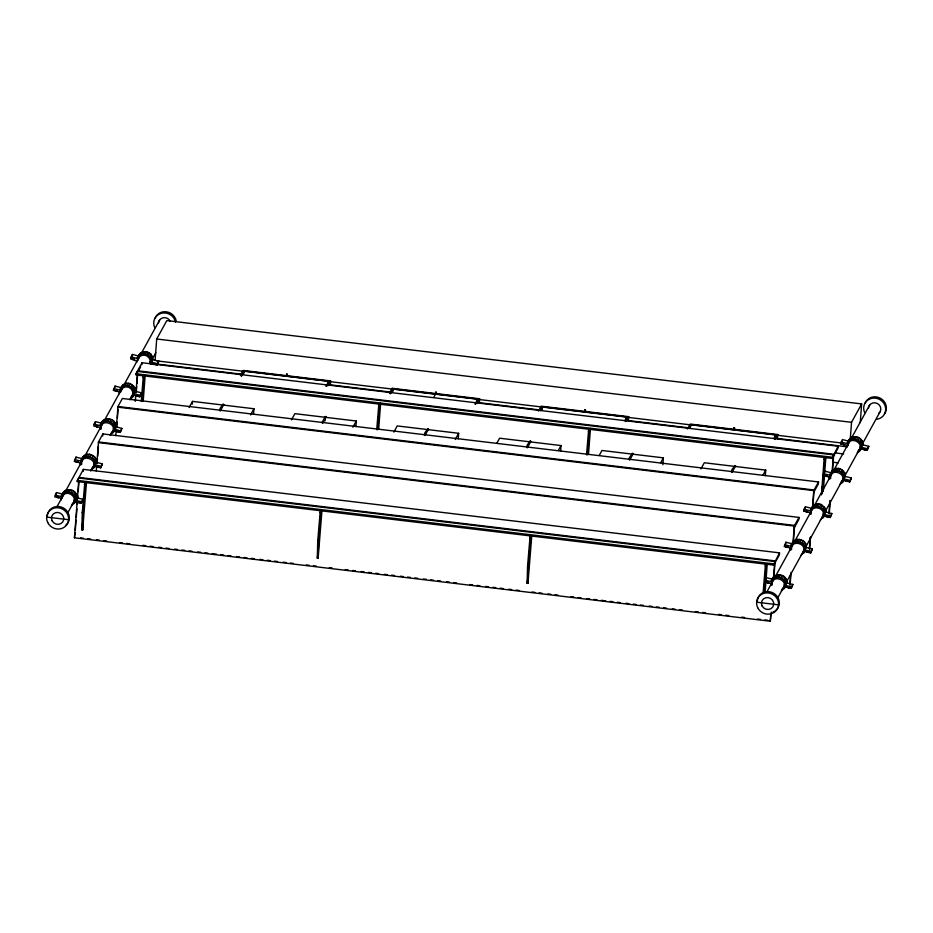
<?xml version="1.0" encoding="UTF-8"?>
<svg xmlns="http://www.w3.org/2000/svg" width="933" height="933" viewBox="0 0 933 933"><rect width="100%" height="100%" fill="white"/><g stroke="black" fill="none" stroke-linecap="round" stroke-linejoin="round"><path stroke-width="1.4" d="M86.547 481.638L82.675 529.991L81.847 529.886L82.267 512.765L84.833 481.929M82.675 529.991L83.084 512.858L85.696 481.941M321.897 511.319L318.13 558.214L317.302 558.121L317.721 540.988L320.334 510.071M318.13 558.214L318.538 541.093L321.115 510.269M531.728 536.475L527.95 583.382L527.133 583.277L527.553 566.156L530.166 535.239M527.95 583.382L528.37 566.249L530.935 535.425M821.46 494.875L824.247 456.82M822.311 493.545L825.064 456.925M774.682 562.692L773.399 565.036L77.264 481.568L77.357 480.378L78.64 478.034L774.775 561.503L773.375 579.988M78.64 478.034L77.264 481.568M771.253 612.083L770.273 621.226L74.442 537.793L78.722 480.915M75.095 532.906L74.442 537.793M75.316 530.061L76.063 520.113M76.284 517.267L76.926 508.73M77.241 504.473L77.462 501.627M77.672 498.782L77.882 495.936M78.209 491.668L78.85 483.142M83.247 471.352L83.399 469.381L779.521 552.861L779.382 554.832L774.961 562.856M81.847 529.886L82.675 522.13M96.286 471.06L96.717 465.369M96.927 462.523L98.478 441.962L102.887 433.938L799.021 517.407L798.87 519.378L794.45 527.402M97.16 463.328L97.487 459.059M97.697 456.214L98.443 446.266M102.747 435.909L102.887 433.938M115.774 435.606L116.205 429.915M116.415 427.069L117.966 406.508L122.375 398.484L818.509 481.953L818.358 483.924L813.949 491.959M116.648 427.874L117.08 422.183M117.406 417.926L118.048 409.389M832.119 471.923L833.402 454.861L137.279 371.392L135.985 373.736L135.891 374.914L832.026 458.395L833.309 456.039M137.186 372.57L137.279 371.392M135.32 401.283L135.752 395.604M135.961 392.758L137.618 370.774L142.026 362.739L838.149 446.219L838.009 448.19L833.589 456.214M136.3 392.14L136.731 386.449M136.941 383.603L137.583 375.066M141.874 364.71L142.026 362.739M141.256 401.4L143.367 375.567M142.073 401.493L144.242 375.509M144.148 377.795L144.358 374.891M143.215 401.085L145.186 374.996M155.076 360.604L156.709 338.994L166.832 320.59L861.66 403.907L860.249 422.626M192.315 404.141L192.525 401.377L253.939 408.747L253.531 414.264M324.952 421.075L325.722 416.41L322.62 423.267M317.302 558.121L317.803 554.715M318.561 544.569L318.783 541.665M355.893 426.533L356.301 421.016L294.875 413.657L291.481 419.827M376.71 429.635L378.915 403.522M377.527 429.728L379.778 403.522M378.285 423.419L378.506 420.526M379.264 410.38L379.486 407.476M378.67 429.32L380.641 403.231M458.243 438.813L458.663 433.297L397.236 425.926L393.843 432.107M527.133 583.277L527.74 578.425M528.498 568.279L528.719 565.375M530.364 543.636L530.574 540.732M560.605 451.082L561.025 445.566L499.598 438.207L496.881 443.14M586.53 454.791L588.746 428.679M587.347 454.884L589.609 428.69M588.222 447.14L588.443 444.236M588.49 454.488L590.461 428.387M662.862 464.739L663.375 457.846L601.96 450.476L599.243 455.421M765.317 475.632L765.736 470.115L704.31 462.756L700.916 468.926M763.147 592.455L765.526 563.684M763.964 592.56L766.296 563.94M765.48 576.209L765.701 573.317M765.107 592.257L765.865 582.11M766.086 579.206L767.183 564.71M773.399 565.036L779.521 552.861M770.273 621.226L770.81 614.124M773.935 576.524L775.113 560.885L78.99 477.416L83.399 469.381M789.866 584.361L790.624 574.401M792.98 543.123L794.263 526.049L799.021 517.407M790.099 585.166L791.067 572.361M793.423 541.082L794.601 525.431L98.478 441.962M809.354 548.907L810.217 537.525M812.468 507.669L813.751 490.595L818.509 481.953M809.587 549.712L810.555 536.907M812.911 505.628L814.089 489.988L117.966 406.508M823.349 479.714L823.571 476.821M823.291 491.411L824.492 475.468M824.714 472.565L825.915 456.622M832.026 458.395L838.149 446.219M829.005 513.162L829.973 500.368M829.239 513.966L830.207 501.173M832.458 471.305L833.74 454.243L137.618 370.774M850.231 439.595L851.537 422.311L861.66 403.907M243.77 373.713L243.968 371.007L329.256 381.224L326.468 386.18M328.509 384.058L328.719 381.352L244.306 371.229L241.565 376.104M330.27 385.142L330.597 380.921L243.128 370.436L240.387 375.311M391.965 391.114L392.187 388.303L479.644 398.788L479.329 403.009M392.816 391.58L393.026 388.874L478.302 399.102L475.527 404.047M477.556 401.936L477.766 399.231L329.197 381.55M541.875 409.459L542.085 406.753L627.361 416.969L627.151 419.687M542.213 409.68L542.411 406.975L540.359 410.637M626.614 419.803L626.824 417.098L479.702 399.592M628.375 420.888L628.702 416.666L541.233 406.182L538.493 411.056M775.673 437.682L775.871 434.976L691.47 424.853L689.417 428.504M777.434 438.755L777.749 434.533L690.292 424.049L687.539 428.923M99.341 467.141L96.915 466.652L98.956 467.083M768.734 582.752L766.308 582.25L767.404 582.005M788.233 547.193L785.796 546.796L786.892 546.563M807.721 511.739L805.296 511.237L806.707 511.167M76.868 497.802C77.975 489.848 65.275 486.291 62.534 494.07L56.505 492.566L54.755 496.846L62.021 498.502M56.108 494.385L56.505 492.566M58.487 497.067L56.796 497.219L58.347 497.149M56.796 497.219L57.17 496.636M57.298 497.534L56.458 496.927L58.779 497.616M58.103 497.651L57.088 497.021M96.356 462.348C97.464 454.394 84.763 450.837 82.022 458.616L75.993 457.123L74.243 461.403L81.521 463.211M75.596 458.931L75.993 457.123M76.284 461.765L77.836 461.695M76.786 462.08L75.853 461.567L77.999 462.313M77.392 461.683L77.975 461.613L76.868 461.695M72.191 503.937C79.748 497.674 65.846 487.936 62.348 496.997M71.386 505.838L75.188 501.779M75.515 500.275C76.623 492.321 63.91 488.764 61.17 496.543L63.397 492.449M102.758 423.477L95.481 421.669L94.116 424.142L93.732 425.949L101.009 427.757M95.084 423.477L95.481 421.669M79.468 502.537L78.454 502.234M96.274 426.638L95.854 425.938L97.382 426.544M95.772 426.323L96.157 425.74M97.09 426.743L97.464 426.159M73.975 501.476L81.218 503.284L82.897 499.307L75.666 497.499M82.897 499.307L81.218 503.284M81.603 464.611C80.273 452.237 100.671 460.086 91.679 468.494M94.676 466.325L90.886 470.384M95.003 464.821C96.111 456.867 83.41 453.31 80.658 461.089L82.885 456.995M122.316 387.906L115.039 386.099L113.29 390.379L120.567 392.187L122.678 388.058L125.535 386.857L128.719 387.242L131.355 389.096L132.743 391.942L132.521 395.009L130.725 397.47M114.642 387.906L115.039 386.099M115.33 390.74L116.94 390.974M93.393 466.173L100.706 467.83L102.397 463.853L95.154 462.057M102.397 463.853L100.706 467.83M111.167 433.04C120.159 424.632 99.761 416.783 101.091 429.157M110.374 434.93L114.164 430.871M114.491 429.367C115.599 421.413 102.898 417.856 100.158 425.635C101.452 415.896 116.742 417.261 115.855 426.906M149.91 363.357C151.496 359.112 147.297 354.517 142.936 355.216C134.97 356.779 142.259 364.593 130.69 358.727L132.428 354.447L138.469 355.951L140.615 352.989L145.991 351.543L151.053 354.248L152.802 359.683L158.832 361.188L157.152 365.165L149.84 363.497L151.123 363.66M132.428 354.447L130.69 358.727M118.456 431.629L116.835 431.408L117.22 430.824M133.232 359.415L132.813 358.715L134.34 359.333M134.037 359.532L134.422 358.948M112.963 430.579L120.194 432.376L121.885 428.399L114.631 426.439M121.885 428.399L120.194 432.376M129.932 399.359L133.722 395.3M134.049 393.796C135.157 385.842 122.456 382.285 119.704 390.064L123.214 384.641L126.666 383.195L130.48 383.65L134.714 387.498L135.402 391.324L141.443 392.828L139.752 396.805L132.521 395.009M138.014 396.059L136.393 395.837L136.778 395.242M139.752 396.805L141.443 392.828M151.449 362.156C152.546 354.202 139.845 350.645 137.104 358.424L139.332 354.33M157.152 365.165L158.832 361.188M773.737 579.51L766.448 577.702L765.095 580.174L764.71 581.982L771.988 583.79M766.063 579.51L766.448 577.702M766.751 582.355C767.136 580.932 766.716 583.708 768.36 582.577M767.253 582.67L766.833 581.97M806.31 547.484C807.418 539.531 794.718 535.974 791.977 543.752L785.948 542.248L784.198 546.528L791.476 548.347M785.551 544.056L785.948 542.248M786.239 546.901C786.636 545.478 786.204 548.266 787.849 547.123M786.741 547.216L786.321 546.516M782.146 589.073C791.137 580.664 770.74 572.815 772.069 585.189M781.341 590.962L785.143 586.915M785.469 585.411C786.577 577.457 773.865 573.9 771.125 581.679C772.431 571.929 787.72 573.294 786.822 582.938M810.964 512.893L803.686 511.074L804.071 509.266L805.436 506.794L812.713 508.613M805.436 506.794L803.686 511.074M788.315 587.755C790.648 586.565 788.257 588.758 788.117 587.242M807.337 511.681L805.727 511.447L806.917 510.981M805.727 511.447L806.112 510.864M806.229 511.762L805.809 511.062M783.93 586.612L791.172 588.408L792.852 584.431L785.621 582.635M792.852 584.431L791.172 588.408M802.707 552.511C808.748 543.403 789.994 538.679 791.557 549.735M800.829 555.52L804.631 551.461M804.957 549.957C806.065 542.003 793.353 538.446 790.613 546.225L792.84 542.12M832.271 473.043L824.994 471.223L823.629 473.696L823.244 475.503L830.522 477.323M807.815 552.301C810.136 551.111 807.745 553.304 807.605 551.788M825.285 475.877C825.892 474.512 824.9 476.833 826.591 476.308M825.787 476.192L824.854 475.667L827.268 476.273M803.43 551.158L810.66 552.966L812.34 548.989L805.109 547.181M812.34 548.989L810.66 552.966M811.045 514.281C809.482 503.225 828.236 507.949 822.195 517.057M824.119 516.007L820.329 520.066M824.445 514.503C825.553 506.549 812.853 502.992 810.112 510.771L813.611 505.336L817.063 503.902L820.888 504.356L825.11 508.205L825.798 512.03L831.839 513.535L830.148 517.512L822.836 515.844M847.922 445.671L840.633 443.863L842.382 439.583L848.424 441.087C851.164 433.297 863.865 436.866 862.757 444.808M843.992 444.656L842.674 444.236L843.059 443.641M827.303 516.847C829.624 515.657 827.233 517.85 827.093 516.334M830.148 517.512L831.839 513.535M847.91 445.507C849.298 434.58 866.372 443.711 858.08 450.954M840.68 482.594C849.671 474.186 829.274 466.337 830.603 478.711M839.875 484.484L843.677 480.437M844.003 478.932C845.111 470.978 832.399 467.421 829.659 475.2L833.169 469.766L836.621 468.331L840.435 468.786L844.668 472.634L845.356 476.46L851.386 477.964L849.706 481.941L842.476 480.133M846.348 480.962L848.05 480.81M846.861 481.276L845.916 480.752L848.12 481.008M849.706 481.941L851.386 477.964M857.275 452.843L861.077 448.785M861.404 447.28C862.5 439.326 849.8 435.769 847.059 443.548L849.287 439.455M864.25 449.636L865.439 449.158L863.748 449.321M859.864 448.493L867.107 450.289L868.786 446.312L861.556 444.516M868.786 446.312L867.107 450.289M222.987 404.292C225.098 404.269 219.64 406.38 219.582 410.485M427.699 428.842C429.821 428.807 424.352 430.929 424.305 435.023M530.061 441.111C532.183 441.087 526.713 443.21 526.667 447.304M632.422 453.391C634.533 453.356 629.075 455.479 629.017 459.572M734.784 465.66C736.895 465.637 731.425 467.748 731.379 471.853M101.51 423.174L102.373 421.541M121.068 387.592L121.931 385.97M772.489 579.206L773.352 577.574M811.465 508.298L812.328 506.677M831.023 472.728L831.886 471.095M63.327 493.592L64.68 491.12M82.815 458.138L84.168 455.666M102.303 422.684L103.656 420.212M121.861 387.113L123.214 384.641M139.262 355.461L140.615 352.989M56.726 507.19L63.724 494.455M65.823 490.63L82.629 460.074M84.728 456.249L102.222 424.41M103.621 421.868L121.826 388.758M123.226 386.215L139.332 356.919M140.731 354.377L159.636 319.996M64.937 492.636L66.29 490.175M84.425 457.193L85.789 454.721M103.913 421.739L105.277 419.267M123.471 386.169L124.835 383.696M140.871 354.517L142.224 352.044M66.768 492.146L68.132 489.673M86.256 456.692L87.62 454.219M105.756 421.238L107.108 418.765M125.302 385.667L126.666 383.195M142.702 354.027L144.067 351.554M68.704 492.134L70.057 489.662M88.192 456.68L89.545 454.208M107.68 421.226L109.033 418.754M127.238 385.656L128.591 383.183M144.627 354.004L145.991 351.543M70.593 492.601L71.946 490.128M90.081 457.147L91.434 454.674M109.569 421.693L110.934 419.232M129.127 386.122L130.48 383.65M146.528 354.482L147.88 352.009M78.943 478.069L79.282 477.451M98.77 441.997L98.432 442.615L794.263 526.049M118.258 406.543L117.92 407.161L813.751 490.595M137.571 371.427L137.909 370.809M138.725 370.448L140.615 367.007M72.319 493.522L73.672 491.05M91.807 458.068L93.172 455.607M111.295 422.626L112.66 420.153M130.853 387.043L132.218 384.583M148.254 355.403L149.607 352.931M73.765 494.84L75.118 492.367M93.253 459.386L94.606 456.913M112.741 423.932L114.094 421.459M132.299 388.361L133.652 385.889M149.7 356.721L151.053 354.248M74.827 496.449L76.179 493.977M94.315 460.995L95.667 458.523M113.803 425.541L115.167 423.081M133.361 389.971L134.714 387.498M150.761 358.33L152.114 355.858M75.433 498.257L76.786 495.785M94.921 462.803L96.274 460.331M114.409 427.349L115.774 424.877M133.967 391.778L135.332 389.306M151.368 360.126L152.72 357.666M67.619 513.103L73.217 502.922M75.34 499.015L73.905 501.627L75.153 501.931M76.016 497.825L77.416 495.271M90.711 471.083L92.822 467.258M95.621 462.162L97.02 459.619M110.316 435.419L112.415 431.606M115.214 426.509L116.613 423.967M129.92 399.767L132.019 395.942M134.819 390.857L136.218 388.303M152.324 359.018L155.823 352.651M114.526 429.215L115.879 426.754M131.541 398.414L132.894 395.942M135.437 391.172L134.084 393.644L132.836 393.329M152.837 359.532L151.473 362.004L150.225 361.689M74.29 503.563L75.643 501.091M93.778 468.109L95.131 465.637M113.266 432.655L114.631 430.183M132.824 397.085L134.177 394.612M189.131 407.558L192.525 401.377M220.258 410.998L223.64 404.84M250.545 414.928L253.939 408.747M321.943 422.754L325.349 416.573M352.907 427.197L356.301 421.016M433.752 397.411L436.376 392.63M424.981 435.548L428.364 429.39M455.269 439.466L458.663 433.297M527.332 447.817L530.714 441.671M558.307 450.511L561.025 445.566M629.693 460.097L633.075 453.939M660.657 462.78L663.375 457.846M732.055 472.366L735.437 466.208M763.019 475.06L765.736 470.115M840.633 443.863L841.998 441.391M773.282 578.717L774.635 576.244M792.77 543.263L794.123 540.79M812.258 507.809L813.611 505.336M831.816 472.238L833.169 469.766M849.205 440.598L850.569 438.125M766.669 592.315L774.378 578.308M775.778 575.766L793.283 543.927M795.383 540.102L812.177 509.546M814.276 505.721L831.781 473.882M833.88 470.069L849.287 442.055M850.686 439.501L869.591 405.12M774.891 577.772L776.244 575.299M794.38 542.318L795.744 539.845M813.868 506.864L815.232 504.391M833.426 471.293L834.79 468.821M850.826 439.653L852.179 437.18M776.722 577.27L778.087 574.798M796.211 541.816L797.575 539.356M815.71 506.374L817.063 503.902M835.257 470.792L836.621 468.331M852.657 439.151L854.01 436.679M778.658 577.259L780.011 574.786M798.147 541.805L799.499 539.332M817.635 506.351L818.987 503.89M837.193 470.78L838.545 468.308M854.581 439.14L855.946 436.667M780.548 577.737L781.901 575.264M800.036 542.283L801.389 539.81M819.524 506.829L820.888 504.356M839.082 471.258L840.435 468.786M856.482 439.606L857.835 437.145M782.274 578.658L783.627 576.186M801.762 543.204L803.115 540.732M821.25 507.75L822.614 505.278M840.808 472.18L842.161 469.707M858.208 440.539L859.561 438.067M783.72 579.964L785.073 577.492M803.208 544.51L804.561 542.05M822.696 509.068L824.049 506.596M842.254 473.486L843.607 471.025M859.643 441.845L861.007 439.373M784.781 581.586L786.134 579.113M804.269 546.132L805.622 543.659M823.757 510.678L825.11 508.205M843.315 475.107L844.668 472.634M860.716 443.455L862.069 440.994M785.388 583.382L786.741 580.909M804.876 547.928L806.229 545.467M824.364 512.474L825.728 510.013M843.922 476.903L845.275 474.43M861.322 445.263L862.675 442.79M777.562 598.24L783.172 588.047M785.971 582.95L802.765 552.394M805.576 547.298L822.37 516.73M825.169 511.646L841.974 481.078M844.773 475.982L859.48 449.239M862.279 444.143L879.784 412.316M825.833 511.879L824.48 514.351L823.233 514.036M841.496 483.539L844.132 479.737L842.779 482.209M845.391 476.308L844.038 478.781L842.791 478.466M858.885 451.899L861.532 448.097L860.179 450.569M862.792 444.656L861.427 447.129L860.179 446.825M784.245 588.688L785.598 586.216L784.315 587.545M803.733 553.234L805.086 550.762L803.803 552.103M823.221 517.78L824.585 515.319L823.291 516.649M241.192 375.952L243.968 371.007M325.979 386.227L328.719 381.352M327.845 385.796L330.597 380.921M389.434 393.178L392.187 388.303M390.239 393.819L393.026 388.874M391.312 392.758L393.364 389.108M475.025 404.106L477.766 399.231M476.903 403.674L479.644 398.788M539.997 410.462L542.085 406.753M624.76 420.76L626.824 417.098M625.273 420.69L627.361 416.969M625.95 421.541L628.702 416.666M689.044 428.329L691.131 424.62L776.408 434.848L774.32 438.557M773.819 438.627L775.871 434.976M775.008 439.42L777.749 434.533M114.992 390.449L117.313 391.137L116.31 390.472M844.657 444.621L842.242 444.131L843.024 443.851M863.41 449.03C863.025 450.021 866.734 450.242 865.299 449.239M326.037 417.051L325.29 416.829M132.731 359.1L134.119 359.147M132.556 358.75L134.714 359.497L133.081 358.727M97.487 426.859L95.341 426.113L97.545 426.358M136.743 395.452L135.95 395.732L138.317 396M117.185 431.023L116.392 431.303L118.759 431.571M825.355 475.492L826.265 475.597M156.709 338.994L851.537 422.311M156.989 360.896L242.37 371.136M627.314 417.296L690.991 424.923M776.373 435.163L841.496 442.977M156.802 364.033L242.183 374.273M330.469 384.863L389.796 391.977M479.527 402.729L540.3 410.019M628.585 420.608L689.359 427.897M776.186 438.3L847.106 446.814M834.965 452.913L843.642 453.951M135.985 373.736L832.108 457.205M143.041 377.69L143.857 377.795M378.495 405.925L379.311 406.03M588.315 431.093L589.143 431.186M823.769 459.316L824.597 459.421M832.504 462.173L838.277 462.861M821.67 487.213L822.486 487.306M821.635 487.737L822.451 487.842M77.357 480.378L773.48 563.847M84.413 484.344L85.23 484.437M319.867 512.567L320.684 512.672M529.687 537.735L530.504 537.828M765.142 565.969L765.958 566.063M82.314 512.229L83.13 512.322M317.768 540.464L318.585 540.557M527.588 565.62L528.405 565.713M82.267 512.765L83.084 512.858M317.721 540.988L318.538 541.093M527.553 566.156L528.37 566.249M47.396 517.162L67.876 519.611M757.351 602.286L777.83 604.747M82.127 529.384L82.944 529.477M317.582 557.619L318.398 557.712M527.413 582.775L528.23 582.868M80.565 537.875L83.457 538.213M87.795 538.738L90.688 539.087M96.484 539.775L99.376 540.125M103.715 540.65L106.607 540.988M119.622 542.551L122.515 542.901M126.853 543.426L129.757 543.764M142.772 545.327L145.665 545.677M150.003 546.202L152.895 546.54M158.68 547.239L161.572 547.589M165.922 548.103L168.815 548.452M174.599 549.14L177.492 549.49M181.83 550.015L184.722 550.365M189.061 550.878L191.953 551.228M197.738 551.916L200.642 552.266M204.98 552.791L207.872 553.129M212.211 553.654L216.549 554.179M220.888 554.692L223.78 555.042M228.118 555.567L231.011 555.905M236.807 556.604L239.699 556.954M244.038 557.467L246.93 557.817M251.269 558.342L254.161 558.68M259.945 559.38L262.838 559.73M267.176 560.243L270.08 560.593M274.419 561.118L277.311 561.456M283.096 562.156L285.988 562.506M290.326 563.019L293.219 563.369M306.246 564.932L309.138 565.281M313.476 565.795L316.369 566.144M329.384 567.707L332.276 568.057M345.303 569.608L348.196 569.958M352.534 570.483L355.426 570.833M361.211 571.521L364.103 571.871M368.442 572.384L371.334 572.734M375.684 573.259L378.576 573.608M384.361 574.296L387.253 574.646M391.592 575.16L394.484 575.509M400.269 576.209L403.161 576.547M407.511 577.072L410.403 577.422M414.742 577.935L417.634 578.285M423.419 578.985L426.311 579.323M430.649 579.848L433.542 580.198M437.88 580.711L440.784 581.061M446.569 581.76L449.461 582.099M453.8 582.624L456.692 582.973M469.707 584.536L472.599 584.874M476.95 585.399L479.842 585.749M485.626 586.437L488.519 586.787M492.857 587.312L495.75 587.65M500.088 588.175L502.98 588.525M508.765 589.213L511.669 589.563M516.007 590.088L518.9 590.426M531.915 591.989L534.807 592.338M539.146 592.863L542.038 593.201M547.834 593.901L550.727 594.251M555.065 594.764L557.957 595.114M570.973 596.677L573.865 597.027M578.203 597.54L581.107 597.89M586.892 598.578L589.784 598.928M594.123 599.452L597.015 599.802M601.353 600.316L605.692 600.84M610.03 601.353L612.923 601.703M617.273 602.228L620.165 602.578M625.95 603.266L628.842 603.616M633.18 604.129L636.073 604.479M640.411 605.004L643.303 605.342M649.1 606.042L651.992 606.392M656.331 606.905L659.223 607.255M663.561 607.78L666.454 608.118M672.238 608.817L675.13 609.167M679.469 609.681L682.361 610.03M695.388 611.593L698.281 611.943M702.619 612.456L705.511 612.806M718.538 614.369L721.431 614.719M725.769 615.232L728.661 615.582M741.677 617.145L744.569 617.494M757.596 619.057L760.488 619.395M764.827 619.92L767.719 620.27M825.577 475.678L826.685 475.923M806.03 511.249L806.835 511.366M96.076 426.113L97.172 426.358M786.531 546.703L787.347 546.82M767.334 582.285L768.139 582.402M841.03 442.055L848.307 443.863M860.191 446.989L867.433 448.785M859.794 448.633L861.042 448.936M823.629 473.696L830.906 475.503M842.791 478.629L850.033 480.425M842.394 480.273L843.642 480.588M804.071 509.266L811.36 511.086M823.244 514.2L830.475 516.007M131.075 356.919L138.352 358.739M150.236 361.852L157.479 363.66M805.097 547.018L806.345 547.333L804.992 549.805L803.745 549.49M784.583 544.72L791.86 546.528M803.745 549.654L810.987 551.45M803.348 551.298L804.596 551.613M113.674 388.56L120.963 390.379M132.836 393.493L140.078 395.3M132.439 395.149L133.687 395.452M785.609 582.472L786.857 582.787L785.493 585.248L784.245 584.944M765.095 580.174L772.372 581.982M784.256 585.108L791.499 586.904M783.86 586.752L785.108 587.067M94.116 424.142L101.405 425.949M113.278 428.912L120.52 430.871M112.881 430.719L114.129 431.034M95.143 461.893L96.391 462.197L95.038 464.669L93.79 464.366M74.628 459.584L81.917 461.403M93.79 464.517L101.032 466.325M75.655 497.347L76.903 497.651L75.55 500.123L74.29 499.808M55.14 495.038L62.418 496.857M74.302 499.971L81.544 501.779M828.352 516.462L828.679 517.01L826.346 516.439M808.864 551.916L809.191 552.464L806.858 551.881M789.365 587.358L789.703 587.918L787.37 587.335M78.36 502.619L77.427 502.106L79.783 502.479M846.674 445.368L846.779 447.234M829.274 477.008L829.39 478.874M809.716 512.579L809.832 514.445M790.228 548.033L790.344 549.899M770.74 583.487L770.845 585.353M136.719 360.231L136.824 362.097M119.319 391.872L119.436 393.749M99.761 427.454L99.878 429.32M80.273 462.896L80.39 464.774M60.785 498.35L60.902 500.228M868.541 407.978A6.239 5.878 28.8 0 1 877.44 403.534A6.239 5.878 28.8 0 1 878.711 413.424M864.949 403.464A11.161 10.508 28.8 0 1 880.309 398.204A11.161 10.508 28.8 0 1 884.484 413.914M864.763 412.864A11.161 10.508 28.8 0 1 870.757 398.578A11.161 10.508 28.8 0 1 885.277 406.333A11.161 10.508 28.8 0 1 876.752 419.279M757.281 600.957A11.161 10.508 28.8 0 1 774.46 593.773A11.161 10.508 28.8 0 1 773.072 612.095M158.587 322.853A6.239 5.878 28.8 0 1 170.273 321.267M155.006 318.34A11.161 10.508 28.8 0 1 166.202 311.774A11.161 10.508 28.8 0 1 176.232 320.882M154.808 327.74A11.161 10.508 28.8 0 1 161.257 313.313A11.161 10.508 28.8 0 1 175.544 322.118M47.326 515.832A11.161 10.508 28.8 0 1 63.257 507.879A11.161 10.508 28.8 0 1 65.52 525.559M286.664 374.203L287.364 374.693L286.664 374.203M435.723 392.082L436.481 392.373L435.746 392.222M584.769 409.949L585.469 410.438L584.769 409.949M733.828 427.827L734.516 428.317L733.828 427.827M223.01 404.432L223.745 404.584L223.01 404.432M286.688 374.343L287.434 374.495L286.688 374.343M427.722 428.982L428.469 429.133L427.722 428.982M530.084 441.251L530.819 441.414L530.084 441.251M584.793 410.088L585.539 410.24L584.793 410.088M632.446 453.531L633.18 453.683L632.446 453.531M733.851 427.967L734.586 428.119L733.851 427.967M734.796 465.8L735.542 465.952L734.796 465.8M757.678 607.663A11.161 10.508 28.8 0 0 776.711 609.949A11.161 10.508 28.8 0 0 768.384 592.933A11.161 10.508 28.8 0 0 757.678 607.663M762.051 605.832A6.239 5.878 28.8 0 0 772.687 607.115A6.239 5.878 28.8 0 0 768.034 597.598A6.239 5.878 28.8 0 0 762.051 605.832M47.723 522.538A11.161 10.508 28.8 0 0 66.756 524.812A11.161 10.508 28.8 0 0 58.441 507.809A11.161 10.508 28.8 0 0 47.723 522.538M52.096 520.707A6.239 5.878 28.8 0 0 62.733 521.979A6.239 5.878 28.8 0 0 58.079 512.474A6.239 5.878 28.8 0 0 52.096 520.707"/></g></svg>
